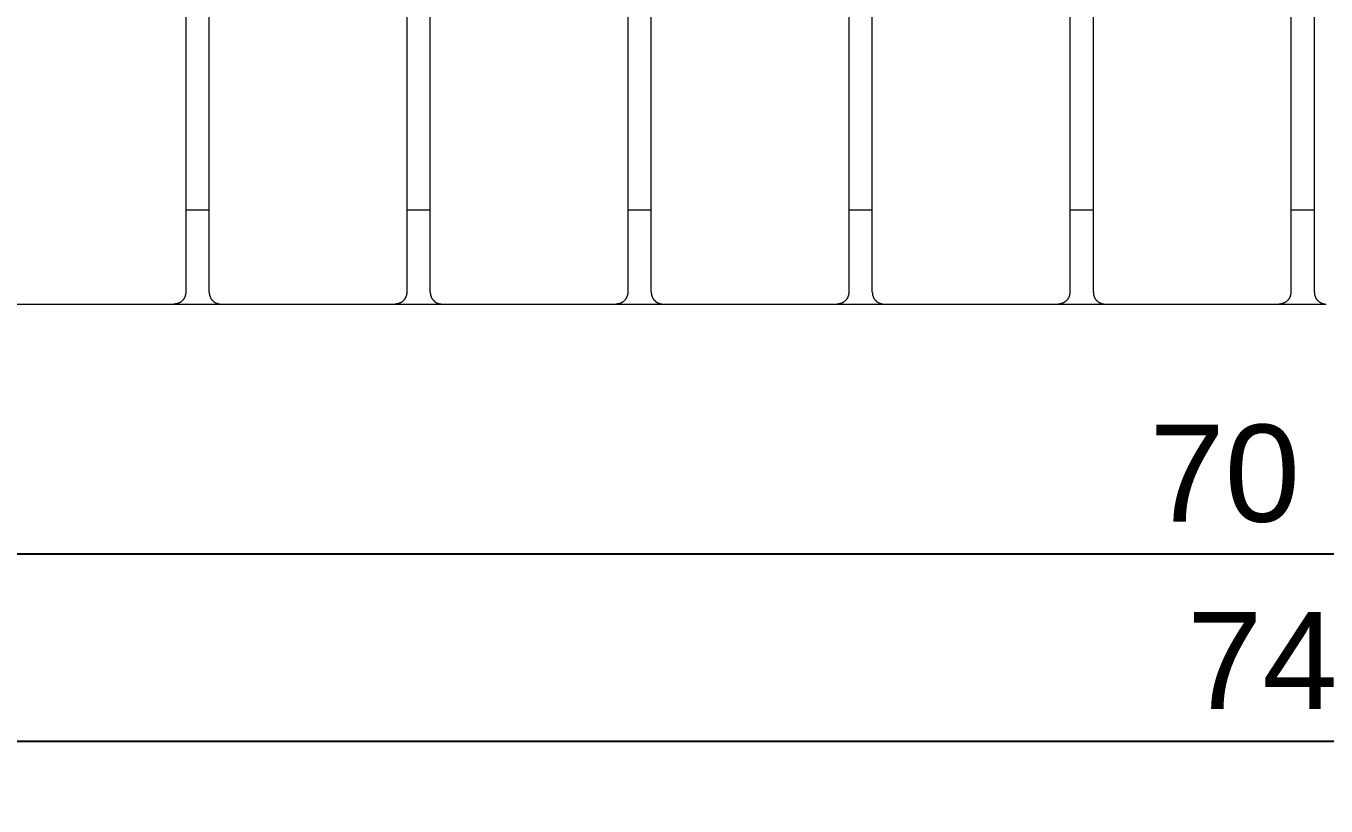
# Model space of a CAD drawing. Header units: inches. Extents: x -2 to 171, y -5 to 121.
# Drawn here: x 21.92 to 43.69, y 42.81 to 55.87 of the extents above; entities that cross this region are included whole.
import ezdxf

# ---------------------------------------------------------------- set-up
doc = ezdxf.new("R2010")
doc.units = ezdxf.units.IN
doc.layers.add('ZANO_R', color=7, linetype='Continuous', lineweight=0)
doc.layers.add('ZANO_W', color=1, linetype='Continuous', lineweight=0)
doc.styles.get("Standard").update_dxf_attribs({"font": 'arial.ttf'})
doc.dimstyles.new('amerykanie', dxfattribs={"dimtxt": 50, "dimasz": 50, "dimexe": 0.5, "dimexo": 0.5, "dimgap": 1, "dimtad": 1, "dimdec": 0, "dimzin": 0, "dimlunit": 5, "dimtxsty": 'Standard', "dimcen": 0.09, "dimclrd": 1, "dimclre": 1, "dimclrt": 1, "dimazin": 0, "dimtfac": 1, "dimtdec": 0, "dimtmove": 0, "dimatfit": 3, "dimfxl": 1, "dimtzin": 0, "dimarcsym": 1})

# ---------------------------------------------------------------- blocks, each defined once
blk = doc.blocks.new('*D363')
at = {"layer": 'ZANO_W', "color": 1, "lineweight": -2}
for p, q in [((7.982, 51.105), (7.982, 43.39)), ((82.313, 51.105), (82.313, 43.39)), ((8.982, 43.89), (81.313, 43.89))]:
    blk.add_line(p, q, dxfattribs=at)
at = {"layer": 'ZANO_W', "color": 1}
for points in [[(8.982, 44.057), (8.982, 43.723), (7.982, 43.89)], [(81.313, 43.723), (81.313, 44.057), (82.313, 43.89)]]:
    blk.add_solid(points, dxfattribs=at)
at = {"layer": 'ZANO_W', "color": 1, "insert": (45.147, 45.23), "char_height": 1.625, "attachment_point": 5}
blk.add_mtext('74 5/16', dxfattribs=at)
blk = doc.blocks.new('*D364')
at = {"layer": 'ZANO_W', "color": 1, "lineweight": -2}
for p, q in [((9.793, 51.105), (9.793, 46.527)), ((80.502, 51.105), (80.502, 46.527)), ((10.793, 47.027), (79.502, 47.027))]:
    blk.add_line(p, q, dxfattribs=at)
at = {"layer": 'ZANO_W', "color": 1}
for points in [[(10.793, 47.194), (10.793, 46.861), (9.793, 47.027)], [(79.502, 46.861), (79.502, 47.194), (80.502, 47.027)]]:
    blk.add_solid(points, dxfattribs=at)
at = {"layer": 'ZANO_W', "color": 1, "insert": (45.147, 48.368), "char_height": 1.625, "attachment_point": 5}
blk.add_mtext('70 11/16', dxfattribs=at)

msp = doc.modelspace()

# ---------------------------------------------------------------- linework, layer by layer
at = {"layer": 'ZANO_R'}
for p, q in [((24.59623, 68.73104), (24.59623, 51.4082)), ((24.98993, 51.4082), (24.98993, 68.73104)), ((28.29702, 68.73104), (28.29702, 51.4082)), ((28.69072, 51.4082), (28.69072, 68.73104)), ((31.9978, 68.73104), (31.9978, 51.4082)), ((32.39151, 51.4082), (32.39151, 68.73104)), ((35.69859, 68.73104), (35.69859, 51.4082)), ((36.09229, 51.4082), (36.09229, 68.73104)), ((39.39938, 68.73104), (39.39938, 51.4082)), ((39.79308, 51.4082), (39.79308, 68.73104)), ((43.10017, 68.73104), (43.10017, 51.4082)), ((43.49387, 51.4082), (43.49387, 68.73104)), ((24.98993, 52.78615), (24.59623, 52.78615)), ((28.69072, 52.78615), (28.29702, 52.78615)), ((32.39151, 52.78615), (31.9978, 52.78615)), ((36.09229, 52.78615), (35.69859, 52.78615)), ((39.79308, 52.78615), (39.39938, 52.78615)), ((43.49387, 52.78615), (43.10017, 52.78615)), ((24.59337, 51.37475), (24.59211, 51.36815)), ((24.59439, 51.3814), (24.59337, 51.37475)), ((24.5952, 51.38807), (24.59439, 51.3814)), ((24.59577, 51.39477), (24.5952, 51.38807)), ((24.59611, 51.40148), (24.59577, 51.39477)), ((24.59623, 51.4082), (24.59611, 51.40148)), ((24.98993, 51.4082), (24.99004, 51.40148)), ((24.99004, 51.40148), (24.99039, 51.39477)), ((24.99039, 51.39477), (24.99096, 51.38807)), ((24.99096, 51.38807), (24.99176, 51.3814)), ((24.99176, 51.3814), (24.99279, 51.37475)), ((24.99279, 51.37475), (24.99405, 51.36815)), ((28.29415, 51.37475), (28.2929, 51.36815)), ((28.29518, 51.3814), (28.29415, 51.37475)), ((28.29598, 51.38807), (28.29518, 51.3814)), ((28.29656, 51.39477), (28.29598, 51.38807)), ((28.2969, 51.40148), (28.29656, 51.39477)), ((28.29702, 51.4082), (28.2969, 51.40148)), ((28.69072, 51.4082), (28.69083, 51.40148)), ((28.69083, 51.40148), (28.69118, 51.39477)), ((28.69118, 51.39477), (28.69175, 51.38807)), ((28.69175, 51.38807), (28.69255, 51.3814)), ((28.69255, 51.3814), (28.69358, 51.37475)), ((28.69358, 51.37475), (28.69483, 51.36815)), ((31.99494, 51.37475), (31.99369, 51.36815)), ((31.99597, 51.3814), (31.99494, 51.37475)), ((31.99677, 51.38807), (31.99597, 51.3814)), ((31.99735, 51.39477), (31.99677, 51.38807)), ((31.99769, 51.40148), (31.99735, 51.39477)), ((31.9978, 51.4082), (31.99769, 51.40148)), ((32.39151, 51.4082), (32.39162, 51.40148)), ((32.39162, 51.40148), (32.39196, 51.39477)), ((32.39196, 51.39477), (32.39254, 51.38807)), ((32.39254, 51.38807), (32.39334, 51.3814)), ((32.39334, 51.3814), (32.39437, 51.37475)), ((32.39437, 51.37475), (32.39562, 51.36815)), ((35.69573, 51.37475), (35.69448, 51.36815)), ((35.69676, 51.3814), (35.69573, 51.37475)), ((35.69756, 51.38807), (35.69676, 51.3814)), ((35.69813, 51.39477), (35.69756, 51.38807)), ((35.69848, 51.40148), (35.69813, 51.39477)), ((35.69859, 51.4082), (35.69848, 51.40148)), ((36.09229, 51.4082), (36.09241, 51.40148)), ((36.09241, 51.40148), (36.09275, 51.39477)), ((36.09275, 51.39477), (36.09333, 51.38807)), ((36.09333, 51.38807), (36.09413, 51.3814)), ((36.09413, 51.3814), (36.09516, 51.37475)), ((36.09516, 51.37475), (36.09641, 51.36815)), ((39.39652, 51.37475), (39.39526, 51.36815)), ((39.39755, 51.3814), (39.39652, 51.37475)), ((39.39835, 51.38807), (39.39755, 51.3814)), ((39.39892, 51.39477), (39.39835, 51.38807)), ((39.39927, 51.40148), (39.39892, 51.39477)), ((39.39938, 51.4082), (39.39927, 51.40148)), ((39.79308, 51.4082), (39.7932, 51.40148)), ((39.7932, 51.40148), (39.79354, 51.39477)), ((39.79354, 51.39477), (39.79411, 51.38807)), ((39.79411, 51.38807), (39.79492, 51.3814)), ((39.79492, 51.3814), (39.79594, 51.37475)), ((39.79594, 51.37475), (39.7972, 51.36815)), ((43.09731, 51.37475), (43.09605, 51.36815)), ((43.09834, 51.3814), (43.09731, 51.37475)), ((43.09914, 51.38807), (43.09834, 51.3814)), ((43.09971, 51.39477), (43.09914, 51.38807)), ((43.10006, 51.40148), (43.09971, 51.39477)), ((43.10017, 51.4082), (43.10006, 51.40148)), ((43.49387, 51.4082), (43.49399, 51.40148)), ((43.49399, 51.40148), (43.49433, 51.39477)), ((43.49433, 51.39477), (43.4949, 51.38807)), ((43.4949, 51.38807), (43.4957, 51.3814)), ((43.4957, 51.3814), (43.49673, 51.37475)), ((43.49673, 51.37475), (43.49799, 51.36815)), ((21.48599, 51.21135), (24.39938, 51.21135)), ((24.4061, 51.21146), (24.39938, 51.21135)), ((24.40375, 51.21135), (25.18241, 51.21135)), ((24.41281, 51.21181), (24.4061, 51.21146)), ((24.41951, 51.21238), (24.41281, 51.21181)), ((24.42618, 51.21318), (24.41951, 51.21238)), ((24.43282, 51.21421), (24.42618, 51.21318)), ((24.43943, 51.21547), (24.43282, 51.21421)), ((24.44598, 51.21695), (24.43943, 51.21547)), ((24.45249, 51.21865), (24.44598, 51.21695)), ((24.45893, 51.22057), (24.45249, 51.21865)), ((24.4653, 51.22272), (24.45893, 51.22057)), ((24.47159, 51.22507), (24.4653, 51.22272)), ((24.4778, 51.22765), (24.47159, 51.22507)), ((24.48392, 51.23043), (24.4778, 51.22765)), ((24.48994, 51.23342), (24.48392, 51.23043)), ((24.49586, 51.23661), (24.48994, 51.23342)), ((24.50166, 51.24001), (24.49586, 51.23661)), ((24.50734, 51.2436), (24.50166, 51.24001)), ((24.5129, 51.24738), (24.50734, 51.2436)), ((24.51832, 51.25135), (24.5129, 51.24738)), ((24.52361, 51.2555), (24.51832, 51.25135)), ((24.52875, 51.25983), (24.52361, 51.2555)), ((24.53374, 51.26433), (24.52875, 51.25983)), ((24.53857, 51.26901), (24.53374, 51.26433)), ((24.54324, 51.27384), (24.53857, 51.26901)), ((24.54775, 51.27883), (24.54324, 51.27384)), ((24.55208, 51.28397), (24.54775, 51.27883)), ((24.55623, 51.28926), (24.55208, 51.28397)), ((24.5602, 51.29468), (24.55623, 51.28926)), ((24.56398, 51.30024), (24.5602, 51.29468)), ((24.56757, 51.30592), (24.56398, 51.30024)), ((24.57096, 51.31172), (24.56757, 51.30592)), ((24.57416, 51.31764), (24.57096, 51.31172)), ((24.57715, 51.32366), (24.57416, 51.31764)), ((24.57993, 51.32977), (24.57715, 51.32366)), ((24.5825, 51.33598), (24.57993, 51.32977)), ((24.58486, 51.34228), (24.5825, 51.33598)), ((24.587, 51.34865), (24.58486, 51.34228)), ((24.58893, 51.35509), (24.587, 51.34865)), ((24.59063, 51.36159), (24.58893, 51.35509)), ((24.59211, 51.36815), (24.59063, 51.36159)), ((24.99405, 51.36815), (24.99553, 51.36159)), ((24.99553, 51.36159), (24.99723, 51.35509)), ((24.99723, 51.35509), (24.99915, 51.34865)), ((24.99915, 51.34865), (25.00129, 51.34228)), ((25.00129, 51.34228), (25.00365, 51.33598)), ((25.00365, 51.33598), (25.00623, 51.32977)), ((25.00623, 51.32977), (25.00901, 51.32366)), ((25.00901, 51.32366), (25.012, 51.31764)), ((25.012, 51.31764), (25.01519, 51.31172)), ((25.01519, 51.31172), (25.01859, 51.30592)), ((25.01859, 51.30592), (25.02218, 51.30024)), ((25.02218, 51.30024), (25.02596, 51.29468)), ((25.02596, 51.29468), (25.02993, 51.28926)), ((25.02993, 51.28926), (25.03408, 51.28397)), ((25.03408, 51.28397), (25.03841, 51.27883)), ((25.03841, 51.27883), (25.04291, 51.27384)), ((25.04291, 51.27384), (25.04759, 51.26901)), ((25.04759, 51.26901), (25.05242, 51.26433)), ((25.05242, 51.26433), (25.05741, 51.25983)), ((25.05741, 51.25983), (25.06255, 51.2555)), ((25.06255, 51.2555), (25.06784, 51.25135)), ((25.06784, 51.25135), (25.07326, 51.24738)), ((25.07326, 51.24738), (25.07882, 51.2436)), ((25.07882, 51.2436), (25.0845, 51.24001)), ((25.0845, 51.24001), (25.0903, 51.23661)), ((25.0903, 51.23661), (25.09622, 51.23342)), ((25.09622, 51.23342), (25.10224, 51.23043)), ((25.10224, 51.23043), (25.10835, 51.22765)), ((25.10835, 51.22765), (25.11456, 51.22507)), ((25.11456, 51.22507), (25.12086, 51.22272)), ((25.12086, 51.22272), (25.12723, 51.22057)), ((25.12723, 51.22057), (25.13367, 51.21865)), ((25.13367, 51.21865), (25.14017, 51.21695)), ((25.14017, 51.21695), (25.14673, 51.21547)), ((25.14673, 51.21547), (25.15333, 51.21421)), ((25.15333, 51.21421), (25.15997, 51.21318)), ((25.15997, 51.21318), (25.16665, 51.21238)), ((25.16665, 51.21238), (25.17335, 51.21181)), ((25.17335, 51.21181), (25.18006, 51.21146)), ((25.18006, 51.21146), (25.18678, 51.21135)), ((25.18678, 51.21135), (28.10017, 51.21135)), ((28.10689, 51.21146), (28.10017, 51.21135)), ((28.10454, 51.21135), (28.8832, 51.21135)), ((28.1136, 51.21181), (28.10689, 51.21146)), ((28.1203, 51.21238), (28.1136, 51.21181)), ((28.12697, 51.21318), (28.1203, 51.21238)), ((28.13361, 51.21421), (28.12697, 51.21318)), ((28.14022, 51.21547), (28.13361, 51.21421)), ((28.14677, 51.21695), (28.14022, 51.21547)), ((28.15328, 51.21865), (28.14677, 51.21695)), ((28.15972, 51.22057), (28.15328, 51.21865)), ((28.16609, 51.22272), (28.15972, 51.22057)), ((28.17238, 51.22507), (28.16609, 51.22272)), ((28.17859, 51.22765), (28.17238, 51.22507)), ((28.18471, 51.23043), (28.17859, 51.22765)), ((28.19073, 51.23342), (28.18471, 51.23043)), ((28.19664, 51.23661), (28.19073, 51.23342)), ((28.20245, 51.24001), (28.19664, 51.23661)), ((28.20813, 51.2436), (28.20245, 51.24001)), ((28.21369, 51.24738), (28.20813, 51.2436)), ((28.21911, 51.25135), (28.21369, 51.24738)), ((28.2244, 51.2555), (28.21911, 51.25135)), ((28.22954, 51.25983), (28.2244, 51.2555)), ((28.23453, 51.26433), (28.22954, 51.25983)), ((28.23936, 51.26901), (28.23453, 51.26433)), ((28.24403, 51.27384), (28.23936, 51.26901)), ((28.24853, 51.27883), (28.24403, 51.27384)), ((28.25287, 51.28397), (28.24853, 51.27883)), ((28.25702, 51.28926), (28.25287, 51.28397)), ((28.26099, 51.29468), (28.25702, 51.28926)), ((28.26477, 51.30024), (28.26099, 51.29468)), ((28.26836, 51.30592), (28.26477, 51.30024)), ((28.27175, 51.31172), (28.26836, 51.30592)), ((28.27495, 51.31764), (28.27175, 51.31172)), ((28.27794, 51.32366), (28.27495, 51.31764)), ((28.28072, 51.32977), (28.27794, 51.32366)), ((28.28329, 51.33598), (28.28072, 51.32977)), ((28.28565, 51.34228), (28.28329, 51.33598)), ((28.28779, 51.34865), (28.28565, 51.34228)), ((28.28972, 51.35509), (28.28779, 51.34865)), ((28.29142, 51.36159), (28.28972, 51.35509)), ((28.2929, 51.36815), (28.29142, 51.36159)), ((28.69483, 51.36815), (28.69631, 51.36159)), ((28.69631, 51.36159), (28.69802, 51.35509)), ((28.69802, 51.35509), (28.69994, 51.34865)), ((28.69994, 51.34865), (28.70208, 51.34228)), ((28.70208, 51.34228), (28.70444, 51.33598)), ((28.70444, 51.33598), (28.70701, 51.32977)), ((28.70701, 51.32977), (28.7098, 51.32366)), ((28.7098, 51.32366), (28.71279, 51.31764)), ((28.71279, 51.31764), (28.71598, 51.31172)), ((28.71598, 51.31172), (28.71937, 51.30592)), ((28.71937, 51.30592), (28.72296, 51.30024)), ((28.72296, 51.30024), (28.72675, 51.29468)), ((28.72675, 51.29468), (28.73072, 51.28926)), ((28.73072, 51.28926), (28.73487, 51.28397)), ((28.73487, 51.28397), (28.7392, 51.27883)), ((28.7392, 51.27883), (28.7437, 51.27384)), ((28.7437, 51.27384), (28.74837, 51.26901)), ((28.74837, 51.26901), (28.75321, 51.26433)), ((28.75321, 51.26433), (28.7582, 51.25983)), ((28.7582, 51.25983), (28.76334, 51.2555)), ((28.76334, 51.2555), (28.76862, 51.25135)), ((28.76862, 51.25135), (28.77405, 51.24738)), ((28.77405, 51.24738), (28.7796, 51.2436)), ((28.7796, 51.2436), (28.78529, 51.24001)), ((28.78529, 51.24001), (28.79109, 51.23661)), ((28.79109, 51.23661), (28.797, 51.23342)), ((28.797, 51.23342), (28.80302, 51.23043)), ((28.80302, 51.23043), (28.80914, 51.22765)), ((28.80914, 51.22765), (28.81535, 51.22507)), ((28.81535, 51.22507), (28.82165, 51.22272)), ((28.82165, 51.22272), (28.82802, 51.22057)), ((28.82802, 51.22057), (28.83446, 51.21865)), ((28.83446, 51.21865), (28.84096, 51.21695)), ((28.84096, 51.21695), (28.84752, 51.21547)), ((28.84752, 51.21547), (28.85412, 51.21421)), ((28.85412, 51.21421), (28.86076, 51.21318)), ((28.86076, 51.21318), (28.86744, 51.21238)), ((28.86744, 51.21238), (28.87413, 51.21181)), ((28.87413, 51.21181), (28.88085, 51.21146)), ((28.88085, 51.21146), (28.88757, 51.21135)), ((28.88757, 51.21135), (31.80095, 51.21135)), ((31.80768, 51.21146), (31.80095, 51.21135)), ((31.80532, 51.21135), (32.58399, 51.21135)), ((31.81439, 51.21181), (31.80768, 51.21146)), ((31.82109, 51.21238), (31.81439, 51.21181)), ((31.82776, 51.21318), (31.82109, 51.21238)), ((31.8344, 51.21421), (31.82776, 51.21318)), ((31.841, 51.21547), (31.8344, 51.21421)), ((31.84756, 51.21695), (31.841, 51.21547)), ((31.85406, 51.21865), (31.84756, 51.21695)), ((31.8605, 51.22057), (31.85406, 51.21865)), ((31.86688, 51.22272), (31.8605, 51.22057)), ((31.87317, 51.22507), (31.86688, 51.22272)), ((31.87938, 51.22765), (31.87317, 51.22507)), ((31.8855, 51.23043), (31.87938, 51.22765)), ((31.89152, 51.23342), (31.8855, 51.23043)), ((31.89743, 51.23661), (31.89152, 51.23342)), ((31.90323, 51.24001), (31.89743, 51.23661)), ((31.90892, 51.2436), (31.90323, 51.24001)), ((31.91447, 51.24738), (31.90892, 51.2436)), ((31.9199, 51.25135), (31.91447, 51.24738)), ((31.92518, 51.2555), (31.9199, 51.25135)), ((31.93033, 51.25983), (31.92518, 51.2555)), ((31.93532, 51.26433), (31.93033, 51.25983)), ((31.94015, 51.26901), (31.93532, 51.26433)), ((31.94482, 51.27384), (31.94015, 51.26901)), ((31.94932, 51.27883), (31.94482, 51.27384)), ((31.95365, 51.28397), (31.94932, 51.27883)), ((31.95781, 51.28926), (31.95365, 51.28397)), ((31.96178, 51.29468), (31.95781, 51.28926)), ((31.96556, 51.30024), (31.96178, 51.29468)), ((31.96915, 51.30592), (31.96556, 51.30024)), ((31.97254, 51.31172), (31.96915, 51.30592)), ((31.97573, 51.31764), (31.97254, 51.31172)), ((31.97873, 51.32366), (31.97573, 51.31764)), ((31.98151, 51.32977), (31.97873, 51.32366)), ((31.98408, 51.33598), (31.98151, 51.32977)), ((31.98644, 51.34228), (31.98408, 51.33598)), ((31.98858, 51.34865), (31.98644, 51.34228)), ((31.99051, 51.35509), (31.98858, 51.34865)), ((31.99221, 51.36159), (31.99051, 51.35509)), ((31.99369, 51.36815), (31.99221, 51.36159)), ((32.39562, 51.36815), (32.3971, 51.36159)), ((32.3971, 51.36159), (32.39881, 51.35509)), ((32.39881, 51.35509), (32.40073, 51.34865)), ((32.40073, 51.34865), (32.40287, 51.34228)), ((32.40287, 51.34228), (32.40523, 51.33598)), ((32.40523, 51.33598), (32.4078, 51.32977)), ((32.4078, 51.32977), (32.41059, 51.32366)), ((32.41059, 51.32366), (32.41358, 51.31764)), ((32.41358, 51.31764), (32.41677, 51.31172)), ((32.41677, 51.31172), (32.42016, 51.30592)), ((32.42016, 51.30592), (32.42375, 51.30024)), ((32.42375, 51.30024), (32.42754, 51.29468)), ((32.42754, 51.29468), (32.4315, 51.28926)), ((32.4315, 51.28926), (32.43566, 51.28397)), ((32.43566, 51.28397), (32.43999, 51.27883)), ((32.43999, 51.27883), (32.44449, 51.27384)), ((32.44449, 51.27384), (32.44916, 51.26901)), ((32.44916, 51.26901), (32.454, 51.26433)), ((32.454, 51.26433), (32.45899, 51.25983)), ((32.45899, 51.25983), (32.46413, 51.2555)), ((32.46413, 51.2555), (32.46941, 51.25135)), ((32.46941, 51.25135), (32.47484, 51.24738)), ((32.47484, 51.24738), (32.48039, 51.2436)), ((32.48039, 51.2436), (32.48608, 51.24001)), ((32.48608, 51.24001), (32.49188, 51.23661)), ((32.49188, 51.23661), (32.49779, 51.23342)), ((32.49779, 51.23342), (32.50381, 51.23043)), ((32.50381, 51.23043), (32.50993, 51.22765)), ((32.50993, 51.22765), (32.51614, 51.22507)), ((32.51614, 51.22507), (32.52243, 51.22272)), ((32.52243, 51.22272), (32.52881, 51.22057)), ((32.52881, 51.22057), (32.53525, 51.21865)), ((32.53525, 51.21865), (32.54175, 51.21695)), ((32.54175, 51.21695), (32.54831, 51.21547)), ((32.54831, 51.21547), (32.55491, 51.21421)), ((32.55491, 51.21421), (32.56155, 51.21318)), ((32.56155, 51.21318), (32.56823, 51.21238)), ((32.56823, 51.21238), (32.57492, 51.21181)), ((32.57492, 51.21181), (32.58164, 51.21146)), ((32.58164, 51.21146), (32.58836, 51.21135)), ((32.58836, 51.21135), (35.50174, 51.21135)), ((35.50846, 51.21146), (35.50174, 51.21135)), ((35.50611, 51.21135), (36.28478, 51.21135)), ((35.51518, 51.21181), (35.50846, 51.21146)), ((35.52187, 51.21238), (35.51518, 51.21181)), ((35.52855, 51.21318), (35.52187, 51.21238)), ((35.53519, 51.21421), (35.52855, 51.21318)), ((35.54179, 51.21547), (35.53519, 51.21421)), ((35.54835, 51.21695), (35.54179, 51.21547)), ((35.55485, 51.21865), (35.54835, 51.21695)), ((35.56129, 51.22057), (35.55485, 51.21865)), ((35.56766, 51.22272), (35.56129, 51.22057)), ((35.57396, 51.22507), (35.56766, 51.22272)), ((35.58017, 51.22765), (35.57396, 51.22507)), ((35.58629, 51.23043), (35.58017, 51.22765)), ((35.59231, 51.23342), (35.58629, 51.23043)), ((35.59822, 51.23661), (35.59231, 51.23342)), ((35.60402, 51.24001), (35.59822, 51.23661)), ((35.60971, 51.2436), (35.60402, 51.24001)), ((35.61526, 51.24738), (35.60971, 51.2436)), ((35.62069, 51.25135), (35.61526, 51.24738)), ((35.62597, 51.2555), (35.62069, 51.25135)), ((35.63111, 51.25983), (35.62597, 51.2555)), ((35.6361, 51.26433), (35.63111, 51.25983)), ((35.64094, 51.26901), (35.6361, 51.26433)), ((35.64561, 51.27384), (35.64094, 51.26901)), ((35.65011, 51.27883), (35.64561, 51.27384)), ((35.65444, 51.28397), (35.65011, 51.27883)), ((35.65859, 51.28926), (35.65444, 51.28397)), ((35.66256, 51.29468), (35.65859, 51.28926)), ((35.66635, 51.30024), (35.66256, 51.29468)), ((35.66994, 51.30592), (35.66635, 51.30024)), ((35.67333, 51.31172), (35.66994, 51.30592)), ((35.67652, 51.31764), (35.67333, 51.31172)), ((35.67951, 51.32366), (35.67652, 51.31764)), ((35.6823, 51.32977), (35.67951, 51.32366)), ((35.68487, 51.33598), (35.6823, 51.32977)), ((35.68723, 51.34228), (35.68487, 51.33598)), ((35.68937, 51.34865), (35.68723, 51.34228)), ((35.69129, 51.35509), (35.68937, 51.34865)), ((35.693, 51.36159), (35.69129, 51.35509)), ((35.69448, 51.36815), (35.693, 51.36159)), ((36.09641, 51.36815), (36.09789, 51.36159)), ((36.09789, 51.36159), (36.09959, 51.35509)), ((36.09959, 51.35509), (36.10152, 51.34865)), ((36.10152, 51.34865), (36.10366, 51.34228)), ((36.10366, 51.34228), (36.10602, 51.33598)), ((36.10602, 51.33598), (36.10859, 51.32977)), ((36.10859, 51.32977), (36.11137, 51.32366)), ((36.11137, 51.32366), (36.11436, 51.31764)), ((36.11436, 51.31764), (36.11756, 51.31172)), ((36.11756, 51.31172), (36.12095, 51.30592)), ((36.12095, 51.30592), (36.12454, 51.30024)), ((36.12454, 51.30024), (36.12832, 51.29468)), ((36.12832, 51.29468), (36.13229, 51.28926)), ((36.13229, 51.28926), (36.13645, 51.28397)), ((36.13645, 51.28397), (36.14078, 51.27883)), ((36.14078, 51.27883), (36.14528, 51.27384)), ((36.14528, 51.27384), (36.14995, 51.26901)), ((36.14995, 51.26901), (36.15478, 51.26433)), ((36.15478, 51.26433), (36.15977, 51.25983)), ((36.15977, 51.25983), (36.16491, 51.2555)), ((36.16491, 51.2555), (36.1702, 51.25135)), ((36.1702, 51.25135), (36.17562, 51.24738)), ((36.17562, 51.24738), (36.18118, 51.2436)), ((36.18118, 51.2436), (36.18686, 51.24001)), ((36.18686, 51.24001), (36.19267, 51.23661)), ((36.19267, 51.23661), (36.19858, 51.23342)), ((36.19858, 51.23342), (36.2046, 51.23043)), ((36.2046, 51.23043), (36.21072, 51.22765)), ((36.21072, 51.22765), (36.21693, 51.22507)), ((36.21693, 51.22507), (36.22322, 51.22272)), ((36.22322, 51.22272), (36.22959, 51.22057)), ((36.22959, 51.22057), (36.23603, 51.21865)), ((36.23603, 51.21865), (36.24254, 51.21695)), ((36.24254, 51.21695), (36.24909, 51.21547)), ((36.24909, 51.21547), (36.2557, 51.21421)), ((36.2557, 51.21421), (36.26234, 51.21318)), ((36.26234, 51.21318), (36.26901, 51.21238)), ((36.26901, 51.21238), (36.27571, 51.21181)), ((36.27571, 51.21181), (36.28242, 51.21146)), ((36.28242, 51.21146), (36.28914, 51.21135)), ((36.28914, 51.21135), (39.20253, 51.21135)), ((39.20925, 51.21146), (39.20253, 51.21135)), ((39.2069, 51.21135), (39.98556, 51.21135)), ((39.21596, 51.21181), (39.20925, 51.21146)), ((39.22266, 51.21238), (39.21596, 51.21181)), ((39.22934, 51.21318), (39.22266, 51.21238)), ((39.23598, 51.21421), (39.22934, 51.21318)), ((39.24258, 51.21547), (39.23598, 51.21421)), ((39.24914, 51.21695), (39.24258, 51.21547)), ((39.25564, 51.21865), (39.24914, 51.21695)), ((39.26208, 51.22057), (39.25564, 51.21865)), ((39.26845, 51.22272), (39.26208, 51.22057)), ((39.27475, 51.22507), (39.26845, 51.22272)), ((39.28096, 51.22765), (39.27475, 51.22507)), ((39.28708, 51.23043), (39.28096, 51.22765)), ((39.2931, 51.23342), (39.28708, 51.23043)), ((39.29901, 51.23661), (39.2931, 51.23342)), ((39.30481, 51.24001), (39.29901, 51.23661)), ((39.31049, 51.2436), (39.30481, 51.24001)), ((39.31605, 51.24738), (39.31049, 51.2436)), ((39.32148, 51.25135), (39.31605, 51.24738)), ((39.32676, 51.2555), (39.32148, 51.25135)), ((39.3319, 51.25983), (39.32676, 51.2555)), ((39.33689, 51.26433), (39.3319, 51.25983)), ((39.34173, 51.26901), (39.33689, 51.26433)), ((39.3464, 51.27384), (39.34173, 51.26901)), ((39.3509, 51.27883), (39.3464, 51.27384)), ((39.35523, 51.28397), (39.3509, 51.27883)), ((39.35938, 51.28926), (39.35523, 51.28397)), ((39.36335, 51.29468), (39.35938, 51.28926)), ((39.36713, 51.30024), (39.36335, 51.29468)), ((39.37072, 51.30592), (39.36713, 51.30024)), ((39.37412, 51.31172), (39.37072, 51.30592)), ((39.37731, 51.31764), (39.37412, 51.31172)), ((39.3803, 51.32366), (39.37731, 51.31764)), ((39.38308, 51.32977), (39.3803, 51.32366)), ((39.38566, 51.33598), (39.38308, 51.32977)), ((39.38802, 51.34228), (39.38566, 51.33598)), ((39.39016, 51.34865), (39.38802, 51.34228)), ((39.39208, 51.35509), (39.39016, 51.34865)), ((39.39378, 51.36159), (39.39208, 51.35509)), ((39.39526, 51.36815), (39.39378, 51.36159)), ((39.7972, 51.36815), (39.79868, 51.36159)), ((39.79868, 51.36159), (39.80038, 51.35509)), ((39.80038, 51.35509), (39.80231, 51.34865)), ((39.80231, 51.34865), (39.80445, 51.34228)), ((39.80445, 51.34228), (39.80681, 51.33598)), ((39.80681, 51.33598), (39.80938, 51.32977)), ((39.80938, 51.32977), (39.81216, 51.32366)), ((39.81216, 51.32366), (39.81515, 51.31764)), ((39.81515, 51.31764), (39.81835, 51.31172)), ((39.81835, 51.31172), (39.82174, 51.30592)), ((39.82174, 51.30592), (39.82533, 51.30024)), ((39.82533, 51.30024), (39.82911, 51.29468)), ((39.82911, 51.29468), (39.83308, 51.28926)), ((39.83308, 51.28926), (39.83723, 51.28397)), ((39.83723, 51.28397), (39.84156, 51.27883)), ((39.84156, 51.27883), (39.84607, 51.27384)), ((39.84607, 51.27384), (39.85074, 51.26901)), ((39.85074, 51.26901), (39.85557, 51.26433)), ((39.85557, 51.26433), (39.86056, 51.25983)), ((39.86056, 51.25983), (39.8657, 51.2555)), ((39.8657, 51.2555), (39.87099, 51.25135)), ((39.87099, 51.25135), (39.87641, 51.24738)), ((39.87641, 51.24738), (39.88197, 51.2436)), ((39.88197, 51.2436), (39.88765, 51.24001)), ((39.88765, 51.24001), (39.89345, 51.23661)), ((39.89345, 51.23661), (39.89937, 51.23342)), ((39.89937, 51.23342), (39.90539, 51.23043)), ((39.90539, 51.23043), (39.91151, 51.22765)), ((39.91151, 51.22765), (39.91772, 51.22507)), ((39.91772, 51.22507), (39.92401, 51.22272)), ((39.92401, 51.22272), (39.93038, 51.22057)), ((39.93038, 51.22057), (39.93682, 51.21865)), ((39.93682, 51.21865), (39.94333, 51.21695)), ((39.94333, 51.21695), (39.94988, 51.21547)), ((39.94988, 51.21547), (39.95649, 51.21421)), ((39.95649, 51.21421), (39.96313, 51.21318)), ((39.96313, 51.21318), (39.9698, 51.21238)), ((39.9698, 51.21238), (39.9765, 51.21181)), ((39.9765, 51.21181), (39.98321, 51.21146)), ((39.98321, 51.21146), (39.98993, 51.21135)), ((39.98993, 51.21135), (42.90332, 51.21135)), ((42.91004, 51.21146), (42.90332, 51.21135)), ((42.90769, 51.21135), (43.68635, 51.21135)), ((42.91675, 51.21181), (42.91004, 51.21146)), ((42.92345, 51.21238), (42.91675, 51.21181)), ((42.93012, 51.21318), (42.92345, 51.21238)), ((42.93677, 51.21421), (42.93012, 51.21318)), ((42.94337, 51.21547), (42.93677, 51.21421)), ((42.94993, 51.21695), (42.94337, 51.21547)), ((42.95643, 51.21865), (42.94993, 51.21695)), ((42.96287, 51.22057), (42.95643, 51.21865)), ((42.96924, 51.22272), (42.96287, 51.22057)), ((42.97553, 51.22507), (42.96924, 51.22272)), ((42.98174, 51.22765), (42.97553, 51.22507)), ((42.98786, 51.23043), (42.98174, 51.22765)), ((42.99388, 51.23342), (42.98786, 51.23043)), ((42.9998, 51.23661), (42.99388, 51.23342)), ((43.0056, 51.24001), (42.9998, 51.23661)), ((43.01128, 51.2436), (43.0056, 51.24001)), ((43.01684, 51.24738), (43.01128, 51.2436)), ((43.02226, 51.25135), (43.01684, 51.24738)), ((43.02755, 51.2555), (43.02226, 51.25135)), ((43.03269, 51.25983), (43.02755, 51.2555)), ((43.03768, 51.26433), (43.03269, 51.25983)), ((43.04251, 51.26901), (43.03768, 51.26433)), ((43.04718, 51.27384), (43.04251, 51.26901)), ((43.05169, 51.27883), (43.04718, 51.27384)), ((43.05602, 51.28397), (43.05169, 51.27883)), ((43.06017, 51.28926), (43.05602, 51.28397)), ((43.06414, 51.29468), (43.06017, 51.28926)), ((43.06792, 51.30024), (43.06414, 51.29468)), ((43.07151, 51.30592), (43.06792, 51.30024)), ((43.07491, 51.31172), (43.07151, 51.30592)), ((43.0781, 51.31764), (43.07491, 51.31172)), ((43.08109, 51.32366), (43.0781, 51.31764)), ((43.08387, 51.32977), (43.08109, 51.32366)), ((43.08645, 51.33598), (43.08387, 51.32977)), ((43.0888, 51.34228), (43.08645, 51.33598)), ((43.09095, 51.34865), (43.0888, 51.34228)), ((43.09287, 51.35509), (43.09095, 51.34865)), ((43.09457, 51.36159), (43.09287, 51.35509)), ((43.09605, 51.36815), (43.09457, 51.36159)), ((43.49799, 51.36815), (43.49947, 51.36159)), ((43.49947, 51.36159), (43.50117, 51.35509)), ((43.50117, 51.35509), (43.50309, 51.34865)), ((43.50309, 51.34865), (43.50524, 51.34228)), ((43.50524, 51.34228), (43.5076, 51.33598)), ((43.5076, 51.33598), (43.51017, 51.32977)), ((43.51017, 51.32977), (43.51295, 51.32366)), ((43.51295, 51.32366), (43.51594, 51.31764)), ((43.51594, 51.31764), (43.51913, 51.31172)), ((43.51913, 51.31172), (43.52253, 51.30592)), ((43.52253, 51.30592), (43.52612, 51.30024)), ((43.52612, 51.30024), (43.5299, 51.29468)), ((43.5299, 51.29468), (43.53387, 51.28926)), ((43.53387, 51.28926), (43.53802, 51.28397)), ((43.53802, 51.28397), (43.54235, 51.27883)), ((43.54235, 51.27883), (43.54686, 51.27384)), ((43.54686, 51.27384), (43.55153, 51.26901)), ((43.55153, 51.26901), (43.55636, 51.26433)), ((43.55636, 51.26433), (43.56135, 51.25983)), ((43.56135, 51.25983), (43.56649, 51.2555)), ((43.56649, 51.2555), (43.57178, 51.25135)), ((43.57178, 51.25135), (43.5772, 51.24738)), ((43.5772, 51.24738), (43.58276, 51.2436)), ((43.58276, 51.2436), (43.58844, 51.24001)), ((43.58844, 51.24001), (43.59424, 51.23661)), ((43.59424, 51.23661), (43.60016, 51.23342)), ((43.60016, 51.23342), (43.60618, 51.23043)), ((43.60618, 51.23043), (43.6123, 51.22765)), ((43.6123, 51.22765), (43.61851, 51.22507)), ((43.61851, 51.22507), (43.6248, 51.22272)), ((43.6248, 51.22272), (43.63117, 51.22057)), ((43.63117, 51.22057), (43.63761, 51.21865)), ((43.63761, 51.21865), (43.64411, 51.21695)), ((43.64411, 51.21695), (43.65067, 51.21547)), ((43.65067, 51.21547), (43.65727, 51.21421)), ((43.65727, 51.21421), (43.66392, 51.21318)), ((43.66392, 51.21318), (43.67059, 51.21238)), ((43.67059, 51.21238), (43.67729, 51.21181)), ((43.67729, 51.21181), (43.684, 51.21146)), ((43.684, 51.21146), (43.69072, 51.21135))]:
    msp.add_line(p, q, dxfattribs=at)

# ---------------------------------------------------------------- dimensions: what is measured, and where the dimension line sits
at = {"layer": 'ZANO_W'}
for base, p1, p2, picture, middle in [((82.31278, 43.8899), (7.98205, 51.60505), (82.31278, 51.60505), '*D363', (45.14741, 45.23011)), ((80.50175, 47.02738), (9.79307, 51.60505), (80.50175, 51.60505), '*D364', (45.14741, 48.36759))]:
    dim = msp.add_linear_dim(base=base, p1=p1, p2=p2, dimstyle='amerykanie', override={"dimtxt": 1.625, "dimasz": 1, "dimgap": 0.5, "dimdec": 4, "dimaunit": 1, "dimadec": 1, "dimtdec": 4, "dimtmove": 1, "dimfrac": 2}, dxfattribs=at)
    dim.commit()
    dim.dimension.update_dxf_attribs({"geometry": picture, "text_midpoint": middle})

doc.saveas('drawing.dxf')
